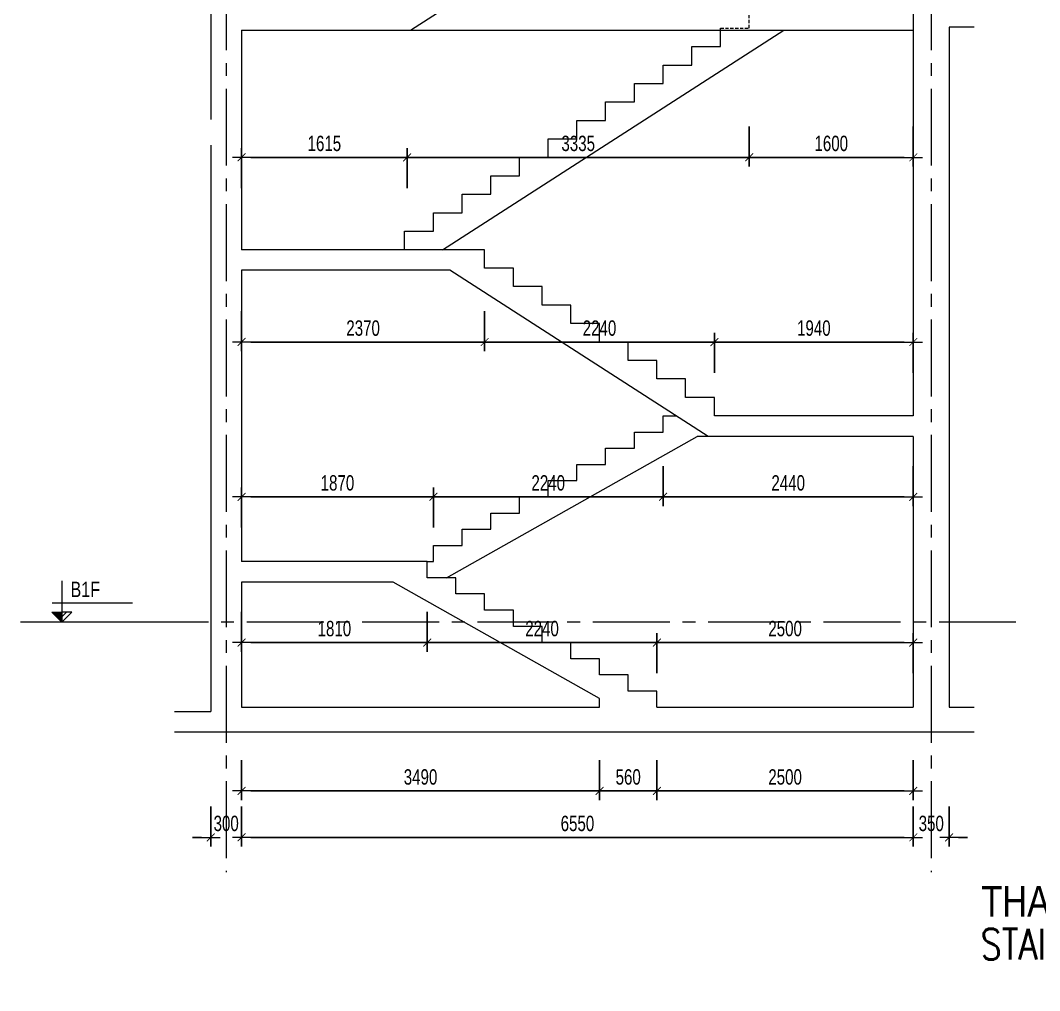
# Model space of a CAD drawing. Header units: millimetres. Extents: x -179076 to 254975, y -18667 to 296191.
# Drawn here: x 111375 to 121313, y 227475 to 236932 of the extents above; entities that cross this region are included whole.
import ezdxf
from ezdxf.enums import TextEntityAlignment as Align

# ---------------------------------------------------------------- set-up
doc = ezdxf.new("R2010")
doc.units = ezdxf.units.MM
doc.linetypes.add('CENTER2', pattern=[1.125, 0.75, -0.125, 0.125, -0.125])
doc.linetypes.add('HIDDEN2', pattern=[4.762499999999999, 3.175, -1.5875])
doc.layers.get('Defpoints').update_dxf_attribs({"color": 151, "lineweight": 9})
for name, color, linetype, lineweight in [('NDC_S_ANNO', 7, 'Continuous', 20), ('NDC_S_AXIS', 5, 'CENTER2', 13), ('NDC_S_CONTINUOUS', 3, 'Continuous', 20), ('NDC_S_DIM', 1, 'Continuous', 15), ('NDC_S_ENG TITLE', 3, 'Continuous', 20), ('NDC_S_HIDDEN', 8, 'HIDDEN2', 13), ('NDC_S_SLAB', 2, 'Continuous', 20), ('NDC_S_TEXT SYMBOL', 7, 'Continuous', 20), ('NDC_S_VN TEXT', 7, 'Continuous', 20), ('NDC_S_VN TITLE', 6, 'Continuous', 35)]:
    doc.layers.add(name, color=color, linetype=linetype, lineweight=lineweight)
doc.styles.add('NDC_ANNO', font='', dxfattribs={"width": 0.8})
doc.styles.add('NDC_DIM', font='', dxfattribs={"width": 0.75})
doc.styles.add('NDC_EN TXT', font='romans.shx', dxfattribs={"width": 0.8})
doc.styles.add('NDC_VIE TXT', font='arial.ttf', dxfattribs={"width": 0.8})
doc.styles.get('NDC_ANNO').set_extended_font_data('Dotum')
doc.styles.get('NDC_DIM').set_extended_font_data('Dotum')
doc.dimstyles.new('NDC_dim_60', dxfattribs={"dimscale": 60, "dimtxt": 2.5, "dimasz": 1.5, "dimexe": 1.5, "dimexo": 2.5, "dimgap": 1, "dimtad": 1, "dimdec": 0, "dimzin": 0, "dimdsep": 46, "dimtxsty": 'NDC_DIM', "dimblk": 'DIMMARK', "dimcen": 0.09, "dimdle": 1.2, "dimclrd": 1, "dimclre": 1, "dimclrt": 3, "dimadec": 0, "dimazin": 0, "dimtfac": 1, "dimtdec": 0, "dimtix": 1, "dimtofl": 0, "dimtmove": 0, "dimatfit": 3, "dimfxl": 5, "dimfxlon": 1, "dimtolj": 1, "dimtzin": 0, "dimarcsym": 0})

# ---------------------------------------------------------------- blocks, each defined once
blk = doc.blocks.new('kata_block_CT')
at = {"layer": 'NDC_S_ANNO'}
blk.add_hatch(color=3, dxfattribs=at).paths.add_polyline_path([(0, 1.596954857557648), (-1.612010908633238, 1.596954857557648), (0, 0)])
at = {"layer": 'NDC_S_ANNO', "ltscale": 50}
h = blk.add_hatch(dxfattribs=at)
h.set_pattern_fill('ANSI31', color=256, scale=1.406250541793835, style=0)
h.set_pattern_definition([(45.00000000000001, (0, 5.456968210637569e-12), (-3.157122508925224, 3.157122508925225), [])])
h.paths.add_polyline_path([(0, 1.596954857557648), (0, 0), (1.612010908924276, 1.596954857557648)])
for p, q in [((-1.592704896858777, 3.140833880479477), (11.46947077315417, 3.140833880479477)), ((11.56125648126181, 5.456968210637569e-12), (-1.63869572513795, 5.456968210637569e-12))]:
    blk.add_line(p, q, dxfattribs=at)
for points in [[(0, 6.69495074864426), (0, 0)], [(0, 0), (-1.612010908924276, 1.596954857557648), (0, 1.596954857557648)], [(0, 0), (1.612010908924276, 1.596954857557648), (0, 1.596954857557648)]]:
    blk.add_lwpolyline(points, dxfattribs=at)
at = {"layer": 'NDC_S_ANNO', "color": 8, "ltscale": 50}
blk.add_lwpolyline([(0, 0), (-1.612010908633238, 1.596954857557648), (0, 1.596954857557648)], dxfattribs=at)
at = {"layer": 'NDC_S_TEXT SYMBOL', "color": 3, "style": 'NDC_ANNO', "width": 0.8}
blk.add_attdef('CT', (1.409564409346785, 4.068271311703938), '', height=2.5, dxfattribs=at)
blk = doc.blocks.new('DIMMARK')
at = {"layer": 'NDC_S_DIM', "color": 1}
blk.add_line((-1.5, 0), (1, 0), dxfattribs=at)
at = {"layer": 'NDC_S_DIM', "color": 2, "const_width": 0.1}
blk.add_lwpolyline([(-0.4242640687119285, -0.4242640687119285), (0.4242640687119285, 0.4242640687119285)], dxfattribs=at)
blk = doc.blocks.new('*D1215')
at = {"layer": 'Defpoints', "color": 0, "transparency": 16777216}
for p in [(113531.4199499493, 231656.895056969), (115341.4199320909, 231656.895056969), (115341.4199320909, 230867.9652916154)]:
    blk.add_point(p, dxfattribs=at)
at = {"layer": 'NDC_S_DIM', "color": 1, "lineweight": -2, "transparency": 16777216}
for p, q in [((113531.4199499493, 231167.9652916154), (113531.4199499493, 230777.9652916154)), ((115341.4199320909, 231167.9652916154), (115341.4199320909, 230777.9652916154)), ((113621.4199499493, 230867.9652916154), (115251.4199320909, 230867.9652916154))]:
    blk.add_line(p, q, dxfattribs=at)
at = {"layer": 'NDC_S_DIM', "color": 1, "lineweight": -2, "transparency": 16777216, "xscale": 90, "yscale": 90, "zscale": 90, "rotation": 180}
blk.add_blockref('DIMMARK', (113531.4199499493, 230867.9652916154), dxfattribs=at)
at = {"layer": 'NDC_S_DIM', "color": 1, "lineweight": -2, "transparency": 16777216, "xscale": 90, "yscale": 90, "zscale": 90}
blk.add_blockref('DIMMARK', (115341.4199320909, 230867.9652916154), dxfattribs=at)
at = {"layer": 'NDC_S_DIM', "color": 3, "transparency": 16777216, "insert": (114436.4199410201, 231003.0670555231), "char_height": 150, "attachment_point": 5, "style": 'NDC_DIM'}
blk.add_mtext('\\A1;1810', dxfattribs=at)
blk = doc.blocks.new('*D1216')
at = {"layer": 'Defpoints', "color": 0, "transparency": 16777216}
for p in [(115341.4199320909, 231656.895056969), (117581.4199320909, 230867.9652916154), (117581.4199320909, 230236.8214793324)]:
    blk.add_point(p, dxfattribs=at)
at = {"layer": 'NDC_S_DIM', "color": 1, "lineweight": -2, "transparency": 16777216}
for p, q in [((115341.4199320909, 231167.9652916154), (115341.4199320909, 230777.9652916154)), ((117581.4199320909, 230567.9652916154), (117581.4199320909, 230957.9652916154)), ((115431.4199320909, 230867.9652916154), (117491.4199320909, 230867.9652916154))]:
    blk.add_line(p, q, dxfattribs=at)
at = {"layer": 'NDC_S_DIM', "color": 1, "lineweight": -2, "transparency": 16777216, "xscale": 90, "yscale": 90, "zscale": 90, "rotation": 180}
blk.add_blockref('DIMMARK', (115341.4199320909, 230867.9652916154), dxfattribs=at)
at = {"layer": 'NDC_S_DIM', "color": 1, "lineweight": -2, "transparency": 16777216, "xscale": 90, "yscale": 90, "zscale": 90}
blk.add_blockref('DIMMARK', (117581.4199320909, 230867.9652916154), dxfattribs=at)
at = {"layer": 'NDC_S_DIM', "color": 3, "transparency": 16777216, "insert": (116461.4199320909, 231003.0670555231), "char_height": 150, "attachment_point": 5, "style": 'NDC_DIM'}
blk.add_mtext('\\A1;2240', dxfattribs=at)
blk = doc.blocks.new('*D1217')
at = {"layer": 'Defpoints', "color": 0, "transparency": 16777216}
for p in [(120081.4199499483, 230867.9652916154), (117581.4199320909, 230236.8214793324), (120081.4199499483, 230236.8214793325)]:
    blk.add_point(p, dxfattribs=at)
at = {"layer": 'NDC_S_DIM', "color": 1, "lineweight": -2, "transparency": 16777216}
for p, q in [((117581.4199320909, 230567.9652916154), (117581.4199320909, 230957.9652916154)), ((120081.4199499483, 230567.9652916154), (120081.4199499483, 230957.9652916154)), ((117671.4199320909, 230867.9652916154), (119991.4199499483, 230867.9652916154))]:
    blk.add_line(p, q, dxfattribs=at)
at = {"layer": 'NDC_S_DIM', "color": 1, "lineweight": -2, "transparency": 16777216, "xscale": 90, "yscale": 90, "zscale": 90, "rotation": 180}
blk.add_blockref('DIMMARK', (117581.4199320909, 230867.9652916154), dxfattribs=at)
at = {"layer": 'NDC_S_DIM', "color": 1, "lineweight": -2, "transparency": 16777216, "xscale": 90, "yscale": 90, "zscale": 90}
blk.add_blockref('DIMMARK', (120081.4199499483, 230867.9652916154), dxfattribs=at)
at = {"layer": 'NDC_S_DIM', "color": 3, "transparency": 16777216, "insert": (118831.4199410196, 231003.0670555231), "char_height": 150, "attachment_point": 5, "style": 'NDC_DIM'}
blk.add_mtext('\\A1;2500', dxfattribs=at)
blk = doc.blocks.new('*D1218')
at = {"layer": 'Defpoints', "color": 0, "transparency": 16777216}
for p in [(115401.4199320909, 232288.0388692518), (113531.4199499493, 231656.895056969), (115401.4199320909, 231656.895056969)]:
    blk.add_point(p, dxfattribs=at)
at = {"layer": 'NDC_S_DIM', "color": 1, "lineweight": -2, "transparency": 16777216}
for p, q in [((113531.4199499493, 231988.0388692518), (113531.4199499493, 232378.0388692518)), ((115401.4199320909, 231988.0388692518), (115401.4199320909, 232378.0388692518)), ((113621.4199499493, 232288.0388692518), (115311.4199320909, 232288.0388692518))]:
    blk.add_line(p, q, dxfattribs=at)
at = {"layer": 'NDC_S_DIM', "color": 1, "lineweight": -2, "transparency": 16777216, "xscale": 90, "yscale": 90, "zscale": 90, "rotation": 180}
blk.add_blockref('DIMMARK', (113531.4199499493, 232288.0388692518), dxfattribs=at)
at = {"layer": 'NDC_S_DIM', "color": 1, "lineweight": -2, "transparency": 16777216, "xscale": 90, "yscale": 90, "zscale": 90}
blk.add_blockref('DIMMARK', (115401.4199320909, 232288.0388692518), dxfattribs=at)
at = {"layer": 'NDC_S_DIM', "color": 3, "transparency": 16777216, "insert": (114466.4199410201, 232423.1406331595), "char_height": 150, "attachment_point": 5, "style": 'NDC_DIM'}
blk.add_mtext('\\A1;1870', dxfattribs=at)
blk = doc.blocks.new('*D1219')
at = {"layer": 'Defpoints', "color": 0, "transparency": 16777216}
for p in [(117641.4199320909, 232998.0756580701), (117641.4199320909, 232288.0388692518), (115401.4199320909, 231656.895056969)]:
    blk.add_point(p, dxfattribs=at)
at = {"layer": 'NDC_S_DIM', "color": 1, "lineweight": -2, "transparency": 16777216}
for p, q in [((117641.4199320909, 232588.0388692518), (117641.4199320909, 232198.0388692518)), ((115401.4199320909, 231988.0388692518), (115401.4199320909, 232378.0388692518)), ((115491.4199320909, 232288.0388692518), (117551.4199320909, 232288.0388692518))]:
    blk.add_line(p, q, dxfattribs=at)
at = {"layer": 'NDC_S_DIM', "color": 1, "lineweight": -2, "transparency": 16777216, "xscale": 90, "yscale": 90, "zscale": 90, "rotation": 180}
blk.add_blockref('DIMMARK', (115401.4199320909, 232288.0388692518), dxfattribs=at)
at = {"layer": 'NDC_S_DIM', "color": 1, "lineweight": -2, "transparency": 16777216, "xscale": 90, "yscale": 90, "zscale": 90}
blk.add_blockref('DIMMARK', (117641.4199320909, 232288.0388692518), dxfattribs=at)
at = {"layer": 'NDC_S_DIM', "color": 3, "transparency": 16777216, "insert": (116521.4199320909, 232423.1406331595), "char_height": 150, "attachment_point": 5, "style": 'NDC_DIM'}
blk.add_mtext('\\A1;2240', dxfattribs=at)
blk = doc.blocks.new('*D1220')
at = {"layer": 'Defpoints', "color": 0, "transparency": 16777216}
for p in [(117641.4199320909, 232998.0756580701), (120081.4199499483, 232876.8214793323), (120081.4199499483, 232288.0388692518)]:
    blk.add_point(p, dxfattribs=at)
at = {"layer": 'NDC_S_DIM', "color": 1, "lineweight": -2, "transparency": 16777216}
for p, q in [((117641.4199320909, 232588.0388692518), (117641.4199320909, 232198.0388692518)), ((120081.4199499483, 232588.0388692518), (120081.4199499483, 232198.0388692518)), ((117731.4199320909, 232288.0388692518), (119991.4199499483, 232288.0388692518))]:
    blk.add_line(p, q, dxfattribs=at)
at = {"layer": 'NDC_S_DIM', "color": 1, "lineweight": -2, "transparency": 16777216, "xscale": 90, "yscale": 90, "zscale": 90, "rotation": 180}
blk.add_blockref('DIMMARK', (117641.4199320909, 232288.0388692518), dxfattribs=at)
at = {"layer": 'NDC_S_DIM', "color": 1, "lineweight": -2, "transparency": 16777216, "xscale": 90, "yscale": 90, "zscale": 90}
blk.add_blockref('DIMMARK', (120081.4199499483, 232288.0388692518), dxfattribs=at)
at = {"layer": 'NDC_S_DIM', "color": 3, "transparency": 16777216, "insert": (118861.4199410196, 232423.1406331595), "char_height": 150, "attachment_point": 5, "style": 'NDC_DIM'}
blk.add_mtext('\\A1;2440', dxfattribs=at)
blk = doc.blocks.new('*D1221')
at = {"layer": 'Defpoints', "color": 0, "transparency": 16777216}
for p in [(113531.4199499493, 234696.8214793323), (115901.4199499493, 234696.8214793323), (115901.4199499493, 233796.8214793323)]:
    blk.add_point(p, dxfattribs=at)
at = {"layer": 'NDC_S_DIM', "color": 1, "lineweight": -2, "transparency": 16777216}
for p, q in [((113531.4199499493, 234096.8214793323), (113531.4199499493, 233706.8214793323)), ((115901.4199499493, 234096.8214793323), (115901.4199499493, 233706.8214793323)), ((113621.4199499493, 233796.8214793323), (115811.4199499493, 233796.8214793323))]:
    blk.add_line(p, q, dxfattribs=at)
at = {"layer": 'NDC_S_DIM', "color": 1, "lineweight": -2, "transparency": 16777216, "xscale": 90, "yscale": 90, "zscale": 90, "rotation": 180}
blk.add_blockref('DIMMARK', (113531.4199499493, 233796.8214793323), dxfattribs=at)
at = {"layer": 'NDC_S_DIM', "color": 1, "lineweight": -2, "transparency": 16777216, "xscale": 90, "yscale": 90, "zscale": 90}
blk.add_blockref('DIMMARK', (115901.4199499493, 233796.8214793323), dxfattribs=at)
at = {"layer": 'NDC_S_DIM', "color": 3, "transparency": 16777216, "insert": (114716.4199499493, 233931.92324324), "char_height": 150, "attachment_point": 5, "style": 'NDC_DIM'}
blk.add_mtext('\\A1;2370', dxfattribs=at)
blk = doc.blocks.new('*D1222')
at = {"layer": 'Defpoints', "color": 0, "transparency": 16777216}
for p in [(115901.4199499493, 234696.8214793323), (118141.4199499493, 233796.8214793323), (118141.4199499493, 233076.8214793323)]:
    blk.add_point(p, dxfattribs=at)
at = {"layer": 'NDC_S_DIM', "color": 1, "lineweight": -2, "transparency": 16777216}
for p, q in [((115901.4199499493, 234096.8214793323), (115901.4199499493, 233706.8214793323)), ((118141.4199499493, 233496.8214793323), (118141.4199499493, 233886.8214793323)), ((115991.4199499493, 233796.8214793323), (118051.4199499493, 233796.8214793323))]:
    blk.add_line(p, q, dxfattribs=at)
at = {"layer": 'NDC_S_DIM', "color": 1, "lineweight": -2, "transparency": 16777216, "xscale": 90, "yscale": 90, "zscale": 90, "rotation": 180}
blk.add_blockref('DIMMARK', (115901.4199499493, 233796.8214793323), dxfattribs=at)
at = {"layer": 'NDC_S_DIM', "color": 1, "lineweight": -2, "transparency": 16777216, "xscale": 90, "yscale": 90, "zscale": 90}
blk.add_blockref('DIMMARK', (118141.4199499493, 233796.8214793323), dxfattribs=at)
at = {"layer": 'NDC_S_DIM', "color": 3, "transparency": 16777216, "insert": (117021.4199499493, 233931.92324324), "char_height": 150, "attachment_point": 5, "style": 'NDC_DIM'}
blk.add_mtext('\\A1;2240', dxfattribs=at)
blk = doc.blocks.new('*D1223')
at = {"layer": 'Defpoints', "color": 0, "transparency": 16777216}
for p in [(120081.4199499483, 233796.8214793323), (118141.4199499493, 233076.8214793323), (120081.4199499483, 233076.8214793323)]:
    blk.add_point(p, dxfattribs=at)
at = {"layer": 'NDC_S_DIM', "color": 1, "lineweight": -2, "transparency": 16777216}
for p, q in [((118141.4199499493, 233496.8214793323), (118141.4199499493, 233886.8214793323)), ((120081.4199499483, 233496.8214793323), (120081.4199499483, 233886.8214793323)), ((118231.4199499493, 233796.8214793323), (119991.4199499483, 233796.8214793323))]:
    blk.add_line(p, q, dxfattribs=at)
at = {"layer": 'NDC_S_DIM', "color": 1, "lineweight": -2, "transparency": 16777216, "xscale": 90, "yscale": 90, "zscale": 90, "rotation": 180}
blk.add_blockref('DIMMARK', (118141.4199499493, 233796.8214793323), dxfattribs=at)
at = {"layer": 'NDC_S_DIM', "color": 1, "lineweight": -2, "transparency": 16777216, "xscale": 90, "yscale": 90, "zscale": 90}
blk.add_blockref('DIMMARK', (120081.4199499483, 233796.8214793323), dxfattribs=at)
at = {"layer": 'NDC_S_DIM', "color": 3, "transparency": 16777216, "insert": (119111.4199499488, 233931.92324324), "char_height": 150, "attachment_point": 5, "style": 'NDC_DIM'}
blk.add_mtext('\\A1;1940', dxfattribs=at)
blk = doc.blocks.new('*D1224')
at = {"layer": 'Defpoints', "color": 0, "transparency": 16777216}
for p in [(115146.3160271393, 235596.8214793324), (113531.4199499493, 234696.8214793323), (115146.3160271393, 234696.8214793323)]:
    blk.add_point(p, dxfattribs=at)
at = {"layer": 'NDC_S_DIM', "color": 1, "lineweight": -2, "transparency": 16777216}
for p, q in [((113531.4199499493, 235296.8214793324), (113531.4199499493, 235686.8214793324)), ((115146.3160271393, 235296.8214793324), (115146.3160271393, 235686.8214793324)), ((113621.4199499493, 235596.8214793324), (115056.3160271393, 235596.8214793324))]:
    blk.add_line(p, q, dxfattribs=at)
at = {"layer": 'NDC_S_DIM', "color": 1, "lineweight": -2, "transparency": 16777216, "xscale": 90, "yscale": 90, "zscale": 90, "rotation": 180}
blk.add_blockref('DIMMARK', (113531.4199499493, 235596.8214793324), dxfattribs=at)
at = {"layer": 'NDC_S_DIM', "color": 1, "lineweight": -2, "transparency": 16777216, "xscale": 90, "yscale": 90, "zscale": 90}
blk.add_blockref('DIMMARK', (115146.3160271393, 235596.8214793324), dxfattribs=at)
at = {"layer": 'NDC_S_DIM', "color": 3, "transparency": 16777216, "insert": (114338.8679885443, 235731.9232432402), "char_height": 150, "attachment_point": 5, "style": 'NDC_DIM'}
blk.add_mtext('\\A1;1615', dxfattribs=at)
blk = doc.blocks.new('*D1225')
at = {"layer": 'Defpoints', "color": 0, "transparency": 16777216}
for p in [(118481.4199499493, 236856.8214793324), (118481.4199499493, 235596.8214793324), (115146.3160271393, 234696.8214793323)]:
    blk.add_point(p, dxfattribs=at)
at = {"layer": 'NDC_S_DIM', "color": 1, "lineweight": -2, "transparency": 16777216}
for p, q in [((118481.4199499493, 235896.8214793324), (118481.4199499493, 235506.8214793324)), ((115146.3160271393, 235296.8214793324), (115146.3160271393, 235686.8214793324)), ((115236.3160271393, 235596.8214793324), (118391.4199499493, 235596.8214793324))]:
    blk.add_line(p, q, dxfattribs=at)
at = {"layer": 'NDC_S_DIM', "color": 1, "lineweight": -2, "transparency": 16777216, "xscale": 90, "yscale": 90, "zscale": 90, "rotation": 180}
blk.add_blockref('DIMMARK', (115146.3160271393, 235596.8214793324), dxfattribs=at)
at = {"layer": 'NDC_S_DIM', "color": 1, "lineweight": -2, "transparency": 16777216, "xscale": 90, "yscale": 90, "zscale": 90}
blk.add_blockref('DIMMARK', (118481.4199499493, 235596.8214793324), dxfattribs=at)
at = {"layer": 'NDC_S_DIM', "color": 3, "transparency": 16777216, "insert": (116813.8679885443, 235731.9232432402), "char_height": 150, "attachment_point": 5, "style": 'NDC_DIM'}
blk.add_mtext('\\A1;3335', dxfattribs=at)
blk = doc.blocks.new('*D1226')
at = {"layer": 'Defpoints', "color": 0, "transparency": 16777216}
for p in [(118481.4199499493, 236856.8214793324), (120081.4199499484, 236856.8214793324), (120081.4199499484, 235596.8214793324)]:
    blk.add_point(p, dxfattribs=at)
at = {"layer": 'NDC_S_DIM', "color": 1, "lineweight": -2, "transparency": 16777216}
for p, q in [((118481.4199499493, 235896.8214793324), (118481.4199499493, 235506.8214793324)), ((120081.4199499484, 235896.8214793324), (120081.4199499484, 235506.8214793324)), ((118571.4199499493, 235596.8214793324), (119991.4199499484, 235596.8214793324))]:
    blk.add_line(p, q, dxfattribs=at)
at = {"layer": 'NDC_S_DIM', "color": 1, "lineweight": -2, "transparency": 16777216, "xscale": 90, "yscale": 90, "zscale": 90, "rotation": 180}
blk.add_blockref('DIMMARK', (118481.4199499493, 235596.8214793324), dxfattribs=at)
at = {"layer": 'NDC_S_DIM', "color": 1, "lineweight": -2, "transparency": 16777216, "xscale": 90, "yscale": 90, "zscale": 90}
blk.add_blockref('DIMMARK', (120081.4199499484, 235596.8214793324), dxfattribs=at)
at = {"layer": 'NDC_S_DIM', "color": 3, "transparency": 16777216, "insert": (119281.4199499488, 235731.9232432402), "char_height": 150, "attachment_point": 5, "style": 'NDC_DIM'}
blk.add_mtext('\\A1;1600', dxfattribs=at)
blk = doc.blocks.new('Drawing name_symbol')
at = {"layer": 'NDC_S_ENG TITLE', "style": 'NDC_EN TXT', "width": 0.8}
blk.add_attdef('SECTDET1', text='', height=5, dxfattribs=at).set_placement((0, 1.011264427095739), align=Align.CENTER)
at = {"layer": 'NDC_S_TEXT SYMBOL', "lineweight": 25, "style": 'NDC_ANNO', "width": 0.8}
blk.add_attdef('SSCALE', text='', height=2.5, dxfattribs=at).set_placement((0, -3.998868953555331), align=Align.CENTER)
at = {"layer": 'NDC_S_VN TITLE', "style": 'NDC_VIE TXT', "width": 0.8}
blk.add_attdef('SECTDET2', text='', height=5, dxfattribs=at).set_placement((0, 7.970649532882817), align=Align.CENTER)
blk = doc.blocks.new('*D1305')
at = {"layer": 'Defpoints', "color": 0, "transparency": 16777216}
for p in [(113531.4199499493, 230236.8214793323), (117021.4199320909, 230236.8214793323), (117021.4199320909, 229421.6852162989)]:
    blk.add_point(p, dxfattribs=at)
at = {"layer": 'NDC_S_DIM', "color": 1, "lineweight": -2, "transparency": 16777216}
for p, q in [((113531.4199499493, 229721.6852162989), (113531.4199499493, 229331.6852162989)), ((117021.4199320909, 229721.6852162989), (117021.4199320909, 229331.6852162989)), ((113621.4199499493, 229421.6852162989), (116931.4199320909, 229421.6852162989))]:
    blk.add_line(p, q, dxfattribs=at)
at = {"layer": 'NDC_S_DIM', "color": 1, "lineweight": -2, "transparency": 16777216, "xscale": 90, "yscale": 90, "zscale": 90, "rotation": 180}
blk.add_blockref('DIMMARK', (113531.4199499493, 229421.6852162989), dxfattribs=at)
at = {"layer": 'NDC_S_DIM', "color": 1, "lineweight": -2, "transparency": 16777216, "xscale": 90, "yscale": 90, "zscale": 90}
blk.add_blockref('DIMMARK', (117021.4199320909, 229421.6852162989), dxfattribs=at)
at = {"layer": 'NDC_S_DIM', "color": 3, "transparency": 16777216, "insert": (115276.4199410201, 229556.7869802066), "char_height": 150, "attachment_point": 5, "style": 'NDC_DIM'}
blk.add_mtext('\\A1;3490', dxfattribs=at)
blk = doc.blocks.new('*D1306')
at = {"layer": 'Defpoints', "color": 0, "transparency": 16777216}
for p in [(117021.4199320909, 230236.8214793323), (117581.4199320909, 230236.8214793324), (117581.4199320909, 229421.6852162989)]:
    blk.add_point(p, dxfattribs=at)
at = {"layer": 'NDC_S_DIM', "color": 1, "lineweight": -2, "transparency": 16777216}
for p, q in [((117021.4199320909, 229721.6852162989), (117021.4199320909, 229331.6852162989)), ((117581.4199320909, 229721.6852162989), (117581.4199320909, 229331.6852162989)), ((117111.4199320909, 229421.6852162989), (117491.4199320909, 229421.6852162989))]:
    blk.add_line(p, q, dxfattribs=at)
at = {"layer": 'NDC_S_DIM', "color": 1, "lineweight": -2, "transparency": 16777216, "xscale": 90, "yscale": 90, "zscale": 90, "rotation": 180}
blk.add_blockref('DIMMARK', (117021.4199320909, 229421.6852162989), dxfattribs=at)
at = {"layer": 'NDC_S_DIM', "color": 1, "lineweight": -2, "transparency": 16777216, "xscale": 90, "yscale": 90, "zscale": 90}
blk.add_blockref('DIMMARK', (117581.4199320909, 229421.6852162989), dxfattribs=at)
at = {"layer": 'NDC_S_DIM', "color": 3, "transparency": 16777216, "insert": (117301.4199320909, 229556.7869802066), "char_height": 150, "attachment_point": 5, "style": 'NDC_DIM'}
blk.add_mtext('\\A1;560', dxfattribs=at)
blk = doc.blocks.new('*D1307')
at = {"layer": 'Defpoints', "color": 0, "transparency": 16777216}
for p in [(117581.4199320909, 230236.8214793324), (120081.4199499483, 230236.8214793324), (120081.4199499483, 229421.6852162989)]:
    blk.add_point(p, dxfattribs=at)
at = {"layer": 'NDC_S_DIM', "color": 1, "lineweight": -2, "transparency": 16777216}
for p, q in [((117581.4199320909, 229721.6852162989), (117581.4199320909, 229331.6852162989)), ((120081.4199499483, 229721.6852162989), (120081.4199499483, 229331.6852162989)), ((117671.4199320909, 229421.6852162989), (119991.4199499483, 229421.6852162989))]:
    blk.add_line(p, q, dxfattribs=at)
at = {"layer": 'NDC_S_DIM', "color": 1, "lineweight": -2, "transparency": 16777216, "xscale": 90, "yscale": 90, "zscale": 90, "rotation": 180}
blk.add_blockref('DIMMARK', (117581.4199320909, 229421.6852162989), dxfattribs=at)
at = {"layer": 'NDC_S_DIM', "color": 1, "lineweight": -2, "transparency": 16777216, "xscale": 90, "yscale": 90, "zscale": 90}
blk.add_blockref('DIMMARK', (120081.4199499483, 229421.6852162989), dxfattribs=at)
at = {"layer": 'NDC_S_DIM', "color": 3, "transparency": 16777216, "insert": (118831.4199410196, 229556.7869802066), "char_height": 150, "attachment_point": 5, "style": 'NDC_DIM'}
blk.add_mtext('\\A1;2500', dxfattribs=at)
blk = doc.blocks.new('*D1308')
at = {"layer": 'Defpoints', "color": 0, "transparency": 16777216}
for p in [(113531.4199499493, 230236.8214793324), (120081.4199499491, 230236.8214793324), (120081.4199499491, 228968.8451021664)]:
    blk.add_point(p, dxfattribs=at)
at = {"layer": 'NDC_S_DIM', "color": 1, "lineweight": -2, "transparency": 16777216}
for p, q in [((113531.4199499493, 229268.8451021664), (113531.4199499493, 228878.8451021664)), ((120081.4199499491, 229268.8451021664), (120081.4199499491, 228878.8451021664)), ((113621.4199499493, 228968.8451021664), (119991.4199499491, 228968.8451021664))]:
    blk.add_line(p, q, dxfattribs=at)
at = {"layer": 'NDC_S_DIM', "color": 1, "lineweight": -2, "transparency": 16777216, "xscale": 90, "yscale": 90, "zscale": 90, "rotation": 180}
blk.add_blockref('DIMMARK', (113531.4199499493, 228968.8451021664), dxfattribs=at)
at = {"layer": 'NDC_S_DIM', "color": 1, "lineweight": -2, "transparency": 16777216, "xscale": 90, "yscale": 90, "zscale": 90}
blk.add_blockref('DIMMARK', (120081.4199499491, 228968.8451021664), dxfattribs=at)
at = {"layer": 'NDC_S_DIM', "color": 3, "transparency": 16777216, "insert": (116806.4199499492, 229103.9468660741), "char_height": 150, "attachment_point": 5, "style": 'NDC_DIM'}
blk.add_mtext('\\A1;6550', dxfattribs=at)
blk = doc.blocks.new('*D1309')
at = {"layer": 'Defpoints', "color": 0, "transparency": 16777216}
for p in [(120081.4199499491, 230236.8214793324), (120431.4199499492, 230236.8214793324), (120431.4199499492, 228968.8451021664)]:
    blk.add_point(p, dxfattribs=at)
at = {"layer": 'NDC_S_DIM', "color": 1, "lineweight": -2, "transparency": 16777216}
for p, q in [((120081.4199499491, 229268.8451021664), (120081.4199499491, 228878.8451021664)), ((120431.4199499492, 229268.8451021664), (120431.4199499492, 228878.8451021664)), ((119991.4199499491, 228968.8451021664), (119901.4199499491, 228968.8451021664)), ((120521.4199499492, 228968.8451021664), (120611.4199499492, 228968.8451021664))]:
    blk.add_line(p, q, dxfattribs=at)
at = {"layer": 'NDC_S_DIM', "color": 1, "lineweight": -2, "transparency": 16777216, "xscale": 90, "yscale": 90, "zscale": 90}
blk.add_blockref('DIMMARK', (120081.4199499491, 228968.8451021664), dxfattribs=at)
at = {"layer": 'NDC_S_DIM', "color": 1, "lineweight": -2, "transparency": 16777216, "xscale": 90, "yscale": 90, "zscale": 90, "rotation": 180}
blk.add_blockref('DIMMARK', (120431.4199499492, 228968.8451021664), dxfattribs=at)
at = {"layer": 'NDC_S_DIM', "color": 3, "transparency": 16777216, "insert": (120256.4199499492, 229103.9468660741), "char_height": 150, "attachment_point": 5, "style": 'NDC_DIM'}
blk.add_mtext('\\A1;350', dxfattribs=at)
blk = doc.blocks.new('*D1310')
at = {"layer": 'Defpoints', "color": 0, "transparency": 16777216}
for p in [(113231.4199499493, 230196.8214793322), (113531.4199499493, 230236.8214793324), (113231.4199499493, 228968.8451021664)]:
    blk.add_point(p, dxfattribs=at)
at = {"layer": 'NDC_S_DIM', "color": 1, "lineweight": -2, "transparency": 16777216}
for p, q in [((113231.4199499493, 229268.8451021664), (113231.4199499493, 228878.8451021664)), ((113531.4199499493, 229268.8451021664), (113531.4199499493, 228878.8451021664)), ((113141.4199499493, 228968.8451021664), (113051.4199499493, 228968.8451021664)), ((113621.4199499493, 228968.8451021664), (113711.4199499493, 228968.8451021664))]:
    blk.add_line(p, q, dxfattribs=at)
at = {"layer": 'NDC_S_DIM', "color": 1, "lineweight": -2, "transparency": 16777216, "xscale": 90, "yscale": 90, "zscale": 90}
blk.add_blockref('DIMMARK', (113231.4199499493, 228968.8451021664), dxfattribs=at)
at = {"layer": 'NDC_S_DIM', "color": 1, "lineweight": -2, "transparency": 16777216, "xscale": 90, "yscale": 90, "zscale": 90, "rotation": 180}
blk.add_blockref('DIMMARK', (113531.4199499493, 228968.8451021664), dxfattribs=at)
at = {"layer": 'NDC_S_DIM', "color": 3, "transparency": 16777216, "insert": (113381.4199499493, 229103.9468660741), "char_height": 150, "attachment_point": 5, "style": 'NDC_DIM'}
blk.add_mtext('\\A1;300', dxfattribs=at)

msp = doc.modelspace()

# ---------------------------------------------------------------- linework, layer by layer
at = {"layer": 'NDC_S_AXIS', "ltscale": 1000}
for p, q in [((113381.4199499493, 254266.292104343), (113381.4199499484, 228628.9854678397)), ((120256.4199499492, 254266.2921043429), (120256.4199499495, 228628.9854678397)), ((121082.2984987982, 231066.8214793323), (111374.5702033606, 231066.8214793322))]:
    msp.add_line(p, q, dxfattribs=at)
at = {"layer": 'NDC_S_CONTINUOUS'}
for p, q in [((115176.4391310643, 236836.8214793324), (120081.4199499491, 236836.8214793324)), ((115491.271438329, 234696.8214793323), (118820.1603272183, 236836.8214793324)), ((115528.8042115186, 231499.1091038983), (117973.6318885969, 232876.8214793323)), ((118082.6795726804, 232876.8214793323), (117973.6318885969, 232876.8214793323))]:
    msp.add_line(p, q, dxfattribs=at)
for points in [[(115121.4199499493, 234696.8214793323), (115121.4199499493, 234876.8214793323), (115401.4199499493, 234876.8214793323), (115401.4199499493, 235056.8214793323), (115681.4199499493, 235056.8214793323), (115681.4199499493, 235236.8214793323), (115961.4199499493, 235236.8214793323), (115961.4199499493, 235416.8214793324), (116241.4199499493, 235416.8214793324), (116241.4199499493, 235596.8214793324), (116521.4199499493, 235596.8214793324), (116521.4199499493, 235776.8214793324), (116801.4199499493, 235776.8214793324), (116801.4199499493, 235956.8214793324), (117081.4199499493, 235956.8214793324), (117081.4199499493, 236136.8214793324), (117361.4199499493, 236136.8214793324), (117361.4199499493, 236316.8214793324), (117641.4199499493, 236316.8214793324), (117641.4199499493, 236496.8214793324), (117921.4199499493, 236496.8214793324), (117921.4199499493, 236676.8214793324), (118201.4199499493, 236676.8214793324), (118201.4199499493, 236836.8214793324)], [(115341.4199320909, 231656.895056969), (115401.4199320909, 231656.895056969), (115401.4199320909, 231814.6810100396), (115681.4199320909, 231814.6810100396), (115681.4199320909, 231972.4669631103), (115961.4199320909, 231972.4669631103), (115961.4199320909, 232130.252916181), (116241.4199320909, 232130.252916181), (116241.4199320909, 232288.0388692518), (116521.4199320909, 232288.0388692518), (116521.4199320909, 232445.8248223225), (116801.4199320909, 232445.8248223225), (116801.4199320909, 232603.6107753932), (117081.4199320909, 232603.6107753932), (117081.4199320909, 232761.396728464), (117361.4199320909, 232761.396728464), (117361.4199320909, 232919.1826815347), (117641.4199320909, 232919.1826815347), (117641.4199320909, 233076.9686346054), (117771.3395533667, 233076.9686346054)]]:
    msp.add_lwpolyline(points, dxfattribs=at)
at = {"layer": 'NDC_S_HIDDEN', "ltscale": 10}
msp.add_lwpolyline([(118201.4199499493, 236836.8214793324), (118201.4199499493, 236856.8214793324), (118481.4199499493, 236856.8214793324), (118481.4199499493, 237066.8214793324)], dxfattribs=at)
at = {"layer": 'NDC_S_SLAB'}
for p, q in [((120081.4199499485, 239176.8214793325), (120081.4199499483, 233076.8214793323)), ((113231.4199499493, 237066.8214793324), (113231.4199499493, 235966.8182351138)), ((113531.4199499493, 236836.8214793323), (113531.4199499493, 234696.8214793323)), ((120431.4199499493, 236866.8214793326), (120431.4199499493, 230236.8214793325)), ((120676.4661656627, 236866.8214793325), (120431.4199499493, 236866.8214793326)), ((113231.4199499493, 235716.8182351135), (113231.4199499493, 230196.8214793322)), ((113531.4199499493, 234496.8214793323), (113531.4199499493, 231656.895056969)), ((120081.4199499483, 232876.8214793323), (120081.4199499483, 230236.8214793325)), ((113531.4199499493, 231456.895056969), (113531.4199499493, 230236.8214793324)), ((112877.0602581906, 230196.8214793322), (113231.4199499493, 230196.8214793322)), ((117581.4199320909, 230236.8214793324), (120081.4199499491, 230236.8214793324)), ((120431.4199499492, 230236.8214793324), (120676.4661656627, 230236.8214793324)), ((112877.0602581906, 229996.8214793322), (120676.4661656627, 229996.8214793323))]:
    msp.add_line(p, q, dxfattribs=at)
for points in [[(113531.4199499493, 236836.8214793325), (115180.1603272179, 236836.8214793324), (118820.1603272181, 239176.8214793325), (120081.4199499491, 239176.8214793325)], [(120081.4199499491, 233076.8214793323), (118141.4199499493, 233076.8214793323), (118141.4199499493, 233256.8214793323), (117861.4199499493, 233256.8214793323), (117861.4199499493, 233436.8214793323), (117581.4199499493, 233436.8214793323), (117581.4199499493, 233616.8214793323), (117301.4199499493, 233616.8214793323), (117301.4199499493, 233796.8214793323), (117021.4199499493, 233796.8214793323), (117021.4199499493, 233976.8214793323), (116741.4199499493, 233976.8214793323), (116741.4199499493, 234156.8214793323), (116461.4199499493, 234156.8214793323), (116461.4199499493, 234336.8214793323), (116181.4199499493, 234336.8214793323), (116181.4199499493, 234516.8214793323), (115901.4199499493, 234516.8214793323), (115901.4199499493, 234696.8214793323), (113531.4199499493, 234696.8214793323)], [(120081.4199499491, 232876.8214793323), (118082.6795726804, 232876.8214793323), (115562.6795726804, 234496.8214793323), (113531.4199499493, 234496.8214793323)], [(117581.4199320909, 230236.8214793324), (117581.4199320909, 230394.6074324032), (117301.4199320909, 230394.6074324032), (117301.4199320909, 230552.3933854739), (117021.4199320909, 230552.3933854739), (117021.4199320909, 230710.1793385446), (116741.4199320909, 230710.1793385446), (116741.4199320909, 230867.9652916154), (116461.4199320909, 230867.9652916154), (116461.4199320909, 231025.7512446861), (116181.4199320909, 231025.7512446861), (116181.4199320909, 231183.5371977568), (115901.4199320909, 231183.5371977568), (115901.4199320909, 231341.3231508276), (115621.4199320909, 231341.3231508276), (115621.4199320909, 231499.1091038983), (115341.4199320909, 231499.1091038983), (115341.4199320909, 231656.895056969), (113531.4199499493, 231656.895056969)], [(113531.4199499493, 230236.8214793323), (117021.4199320909, 230236.8214793324), (117021.4199320909, 230322.8236826329), (115008.9468403211, 231456.895056969), (113531.4199499493, 231456.895056969)]]:
    msp.add_lwpolyline(points, dxfattribs=at)

# ---------------------------------------------------------------- block references
at = {"layer": 'NDC_S_ANNO', "xscale": 60, "yscale": 60, "zscale": 60}
msp.add_blockref('Drawing name_symbol', (121852.937921138, 227717.3233484709), dxfattribs=at).add_auto_attribs({'SECTDET1': 'STAIRCASE 09', 'SECTDET2': 'THANG BỘ 09', 'SSCALE': 'SCALE 1 : 60'})
at = {"layer": 'NDC_S_VN TEXT', "xscale": 60, "yscale": 60, "zscale": 60}
msp.add_blockref('kata_block_CT', (111778.8354740522, 231066.8214793319), dxfattribs=at).add_auto_attribs({'CT': 'B1F'})

# ---------------------------------------------------------------- dimensions: what is measured, and where the dimension line sits
at = {"layer": 'NDC_S_DIM'}
for base, p1, p2, picture, middle in [((118481.4199499493, 235596.8214793324), (115146.3160271393, 234696.8214793323), (118481.4199499493, 236856.8214793324), '*D1225', (116813.8679885443, 235731.9232432402)), ((120081.4199499484, 235596.8214793324), (118481.4199499493, 236856.8214793324), (120081.4199499484, 236856.8214793324), '*D1226', (119281.4199499488, 235731.9232432402)), ((118141.4199499493, 233796.8214793323), (115901.4199499493, 234696.8214793323), (118141.4199499493, 233076.8214793323), '*D1222', (117021.4199499493, 233931.92324324)), ((120081.4199499483, 233796.8214793323), (118141.4199499493, 233076.8214793323), (120081.4199499483, 233076.8214793323), '*D1223', (119111.4199499488, 233931.92324324)), ((117641.4199320909, 232288.0388692518), (115401.4199320909, 231656.895056969), (117641.4199320909, 232998.0756580701), '*D1219', (116521.4199320909, 232423.1406331595)), ((120081.4199499483, 232288.0388692518), (117641.4199320909, 232998.0756580701), (120081.4199499483, 232876.8214793323), '*D1220', (118861.4199410196, 232423.1406331595)), ((117581.4199320909, 230867.9652916154), (115341.4199320909, 231656.895056969), (117581.4199320909, 230236.8214793324), '*D1216', (116461.4199320909, 231003.0670555231)), ((120081.4199499483, 230867.9652916154), (117581.4199320909, 230236.8214793324), (120081.4199499483, 230236.8214793325), '*D1217', (118831.4199410196, 231003.0670555231)), ((113231.4199499493, 228968.8451021664), (113531.4199499493, 230236.8214793324), (113231.4199499493, 230196.8214793322), '*D1310', (113381.4199499493, 229103.9468660741)), ((117581.4199320909, 229421.6852162989), (117021.4199320909, 230236.8214793323), (117581.4199320909, 230236.8214793324), '*D1306', (117301.4199320909, 229556.7869802066)), ((120081.4199499483, 229421.6852162989), (117581.4199320909, 230236.8214793324), (120081.4199499483, 230236.8214793324), '*D1307', (118831.4199410196, 229556.7869802066)), ((120431.4199499492, 228968.8451021664), (120081.4199499491, 230236.8214793324), (120431.4199499492, 230236.8214793324), '*D1309', (120256.4199499492, 229103.9468660741))]:
    dim = msp.add_linear_dim(base=base, p1=p1, p2=p2, dimstyle='NDC_dim_60', override={"dimtmove": 1}, dxfattribs=at)
    dim.commit()
    dim.dimension.update_dxf_attribs({"geometry": picture, "text_midpoint": middle})
for base, p1, p2, picture, middle in [((115146.3160271393, 235596.8214793324), (113531.4199499493, 234696.8214793323), (115146.3160271393, 234696.8214793323), '*D1224', (114338.8679885443, 235731.9232432402)), ((115901.4199499493, 233796.8214793323), (113531.4199499493, 234696.8214793323), (115901.4199499493, 234696.8214793323), '*D1221', (114716.4199499493, 233931.92324324)), ((115401.4199320909, 232288.0388692518), (113531.4199499493, 231656.895056969), (115401.4199320909, 231656.895056969), '*D1218', (114466.4199410201, 232423.1406331595)), ((115341.4199320909, 230867.9652916154), (113531.4199499493, 231656.895056969), (115341.4199320909, 231656.895056969), '*D1215', (114436.4199410201, 231003.0670555231)), ((117021.4199320909, 229421.6852162989), (113531.4199499493, 230236.8214793323), (117021.4199320909, 230236.8214793323), '*D1305', (115276.4199410201, 229556.7869802066)), ((120081.4199499491, 228968.8451021664), (113531.4199499493, 230236.8214793324), (120081.4199499491, 230236.8214793324), '*D1308', (116806.4199499492, 229103.9468660741))]:
    dim = msp.add_linear_dim(base=base, p1=p1, p2=p2, dimstyle='NDC_dim_60', dxfattribs=at)
    dim.commit()
    dim.dimension.update_dxf_attribs({"geometry": picture, "text_midpoint": middle})

doc.saveas('drawing.dxf')
